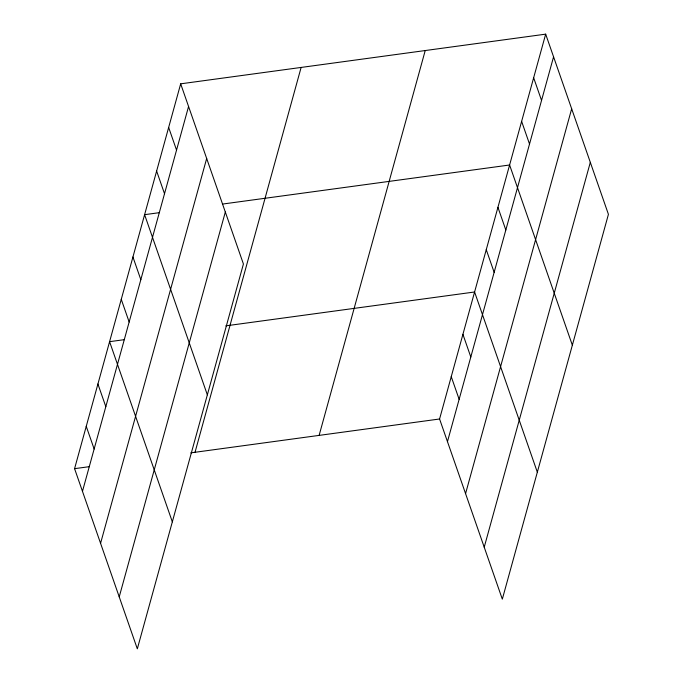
<?xml version="1.0" encoding="UTF-8"?>
<svg xmlns="http://www.w3.org/2000/svg" width="683" height="683" viewBox="0 0 683 683"><rect width="100%" height="100%" fill="white"/><g stroke="black" fill="none" stroke-linecap="round" stroke-linejoin="round"><path stroke-width="1.02" d="M180.679 83.83L243.421 264.005L137.326 648.85L74.575 468.666L180.679 83.83L545.674 34.15L608.425 214.334L502.321 599.17L439.579 418.995L545.674 34.15M82.472 491.333L188.568 106.488M100.572 543.318L206.676 158.473M119.226 596.874L225.322 212.029M195.031 452.274L301.126 67.429M319.123 435.387L425.227 50.542M447.467 441.653L553.572 56.817M465.567 493.638L571.671 108.793M484.221 547.194L590.317 162.349M159.395 212.661L144.608 214.675L207.35 394.851M222.795 204.029L509.603 164.996L572.345 345.18M124.383 339.656L109.587 341.671L172.338 521.855M225.817 325.851L474.591 291.991L537.333 472.175M74.575 468.666L89.371 466.66M190.805 452.855L439.579 418.995M533.654 77.768L541.542 100.427M521.624 121.378L529.521 144.045M497.933 207.333L505.821 229.992M486.262 249.662L494.15 272.329M462.92 334.329L470.809 356.996M451.25 376.657L459.138 399.324M168.65 127.439L176.547 150.106M156.629 171.057L164.518 193.724M132.937 257.004L140.826 279.671M121.267 299.342L129.155 322M97.917 384L105.814 406.667M86.246 426.337L94.143 449.004"/></g></svg>
